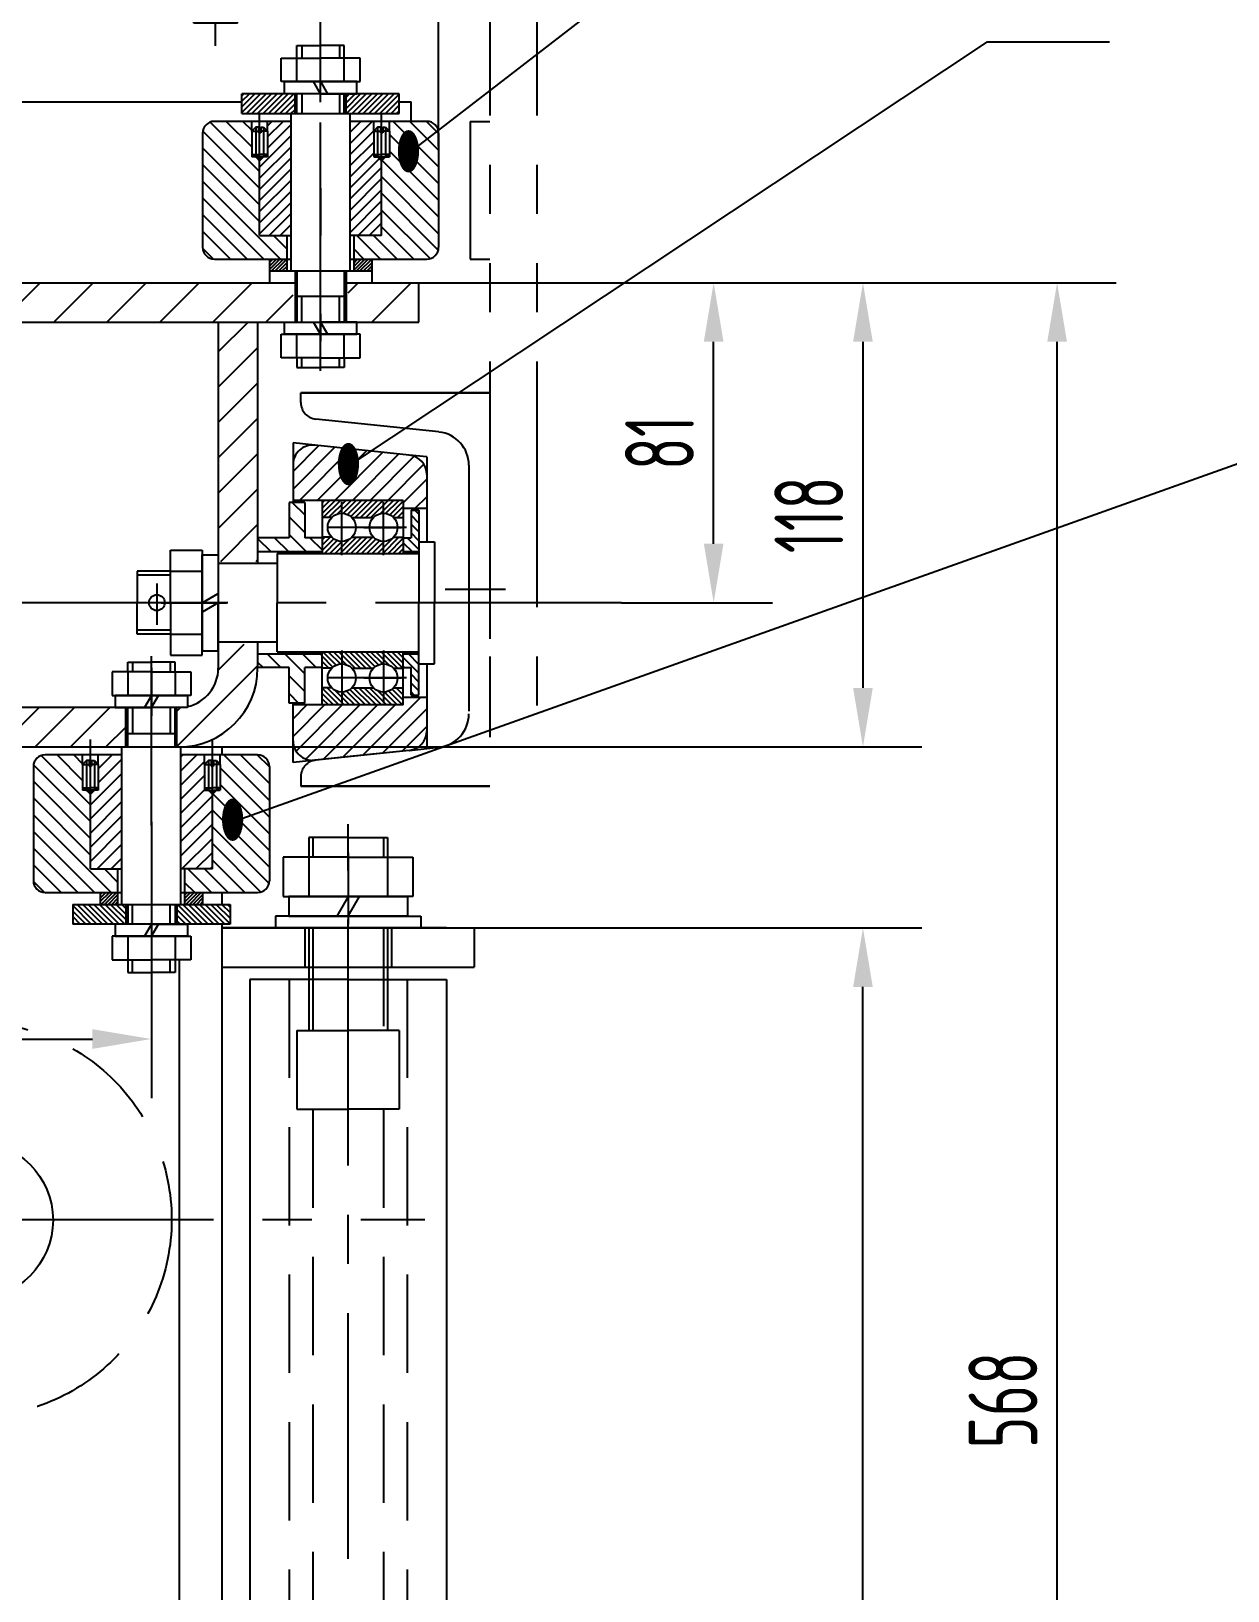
# Model space of a CAD drawing. Header units: millimetres. Extents: x 0 to 2970, y 0 to 2100.
# Drawn here: x 872.1 to 1176.2, y 1263.2 to 1659.6 of the extents above; entities that cross this region are included whole.
import ezdxf
from ezdxf.enums import TextEntityAlignment as Align

# ---------------------------------------------------------------- set-up
doc = ezdxf.new("R2010")
doc.units = ezdxf.units.MM
doc.header["$LTSCALE"] = 50
for name, pattern in [('F', [0.75, 0.5, -0.25]), ('G', [2, 1.25, -0.25, 0.25, -0.25]), ('K', [2.5, 1.25, -0.25, 0.25, -0.25, 0.25, -0.25])]:
    doc.linetypes.add(name, pattern=pattern)
for name, color, linetype in [('01', 7, 'Continuous'), ('02', 1, 'Continuous'), ('04', 2, 'F'), ('05', 4, 'G'), ('07', 6, 'K'), ('08', 1, 'Continuous')]:
    doc.layers.add(name, color=color, linetype=linetype)
doc.styles.get("Standard").update_dxf_attribs({"font": 'isocp', "width": 0.707, "bigfont": 'intecad.shx'})
doc.dimstyles.new('INTE', dxfattribs={"dimscale": 5, "dimtxt": 3.5, "dimasz": 3, "dimexe": 3, "dimexo": 0, "dimgap": 1, "dimtad": 1, "dimdec": 1, "dimdsep": 46, "dimtxsty": 'Standard', "dimcen": 0, "dimclrd": 1, "dimclre": 1, "dimclrt": 3, "dimaunit": 1, "dimadec": 0, "dimazin": 0, "dimtfac": 1, "dimtdec": 1, "dimtmove": 0, "dimatfit": 0, "dimfxl": 3, "dimarcsym": 0})

# ---------------------------------------------------------------- blocks, each defined once
blk = doc.blocks.new('*U11')
at = {"layer": '01'}
for p, q in [((-8, 0), (-8, 13.38)), ((-8, 13.38), (0, 13.38)), ((0, 13.38), (0, 0)), ((-8, 8), (0, 8)), ((0, -13.38), (0, 0)), ((-8, 0), (-8, -13.38)), ((-8, -8), (0, -8)), ((-8, -13.38), (0, -13.38))]:
    blk.add_line(p, q, dxfattribs=at)
at = {"layer": '05'}
blk.add_line((-9.05, 0), (1.05, 0), dxfattribs=at)
blk = doc.blocks.new('*U12')
at = {"layer": '01'}
for p, q in [((-12.2, 4.1), (-12.2, 0)), ((0, 4.1), (-12.2, 4.1)), ((0, 0), (-2.37, 4.1)), ((0, 4.1), (2.37, 0)), ((0, 4.1), (12.2, 4.1)), ((12.2, 4.1), (12.2, 0)), ((-12.2, 0), (0, 0)), ((12.2, 0), (0, 0))]:
    blk.add_line(p, q, dxfattribs=at)
at = {"layer": '05'}
blk.add_line((0, 6.2), (0, -2.1), dxfattribs=at)
blk = doc.blocks.new('ewrwe')
at = {"layer": '02', "ltscale": 5}
h = blk.add_hatch(dxfattribs=at)
h.set_pattern_fill('LINE', color=256, scale=0.3, angle=45, style=0)
h.set_pattern_definition([(45, (-42113.04215, -13759.5971), (-0.67351921, 0.67351921), [])])
h.paths.add_polyline_path([(551.93, 2713.75), (557.42, 2713.75, -0.420945), (562.53, 2713.75), (564.97, 2713.75), (564.97, 2718.11), (544.37, 2718.11), (544.37, 2713.75), (546.82, 2713.75, -0.420945)])
h.paths.add_polyline_path([(546.82, 2708.75), (544.37, 2708.75), (544.37, 2704.61), (549.37, 2704.61), (549.37, 2707.68, -0.201894)])
h.paths.add_polyline_path([(554.37, 2704.61), (559.97, 2704.61), (559.97, 2707.68, -0.201894), (557.42, 2708.75), (551.93, 2708.75, -0.201894), (549.37, 2707.68), (549.37, 2704.61)])
h.paths.add_polyline_path([(564.97, 2704.61), (564.97, 2708.75), (562.53, 2708.75, -0.201894), (559.97, 2707.68), (559.97, 2704.61)])
h = blk.add_hatch(dxfattribs=at)
h.set_pattern_fill('LINE', color=256, scale=0.3, angle=45, style=0)
h.set_pattern_definition([(315, (-42113.04215, 19143.8117), (-0.67351921, -0.67351921), [])])
h.paths.add_polyline_path([(551.93, 2670.46), (557.42, 2670.46, 0.420945), (562.53, 2670.46), (564.97, 2670.46), (564.97, 2666.11), (544.37, 2666.11), (544.37, 2670.46), (546.82, 2670.46, 0.420945)])
h.paths.add_polyline_path([(546.82, 2675.46), (544.37, 2675.46), (544.37, 2679.61), (549.37, 2679.61), (549.37, 2676.54, 0.201894)])
h.paths.add_polyline_path([(554.37, 2679.61), (559.97, 2679.61), (559.97, 2676.54, 0.201894), (557.42, 2675.46), (551.93, 2675.46, 0.201894), (549.37, 2676.54), (549.37, 2679.61)])
h.paths.add_polyline_path([(564.97, 2679.61), (564.97, 2675.46), (562.53, 2675.46, 0.201894), (559.97, 2676.54), (559.97, 2679.61)])
at = {"ltscale": 5}
for p, q in [((544.37, 2718.11), (544.37, 2704.61)), ((564.97, 2718.11), (564.97, 2704.61)), ((566.97, 2715.61), (566.97, 2708.61)), ((544.37, 2666.11), (544.37, 2679.61)), ((564.97, 2666.11), (564.97, 2679.61))]:
    blk.add_line(p, q, dxfattribs=at)
at = {"layer": '01', "color": 7, "linetype": 'Continuous', "ltscale": 5}
for p, q in [((546.82, 2713.75), (544.37, 2713.75)), ((551.93, 2713.75), (557.42, 2713.75)), ((562.53, 2713.75), (564.97, 2713.75)), ((546.82, 2708.75), (544.37, 2708.75)), ((551.93, 2708.75), (557.42, 2708.75)), ((554.97, 2711.25), (564.57, 2711.25)), ((562.53, 2708.75), (564.97, 2708.75)), ((546.82, 2675.46), (544.37, 2675.46)), ((551.93, 2675.46), (557.42, 2675.46)), ((554.97, 2672.96), (564.57, 2672.96)), ((562.53, 2675.46), (564.97, 2675.46)), ((546.82, 2670.46), (544.37, 2670.46)), ((551.93, 2670.46), (557.42, 2670.46)), ((562.53, 2670.46), (564.97, 2670.46))]:
    blk.add_line(p, q, dxfattribs=at)
at = {"layer": '01', "ltscale": 5}
for p, q in [((564.97, 2708.61), (564.97, 2708.61)), ((564.97, 2708.61), (566.97, 2708.61)), ((564.97, 2675.61), (564.97, 2675.61))]:
    blk.add_line(p, q, dxfattribs=at)
at = {"layer": '01', "color": 7, "linetype": 'Continuous', "ltscale": 5}
for centre in [(549.37, 2711.25), (559.97, 2711.25), (549.37, 2672.96), (559.97, 2672.96)]:
    blk.add_circle(centre, 3.58, dxfattribs=at)
at = {"layer": '05', "color": 4, "linetype": 'G', "ltscale": 5}
for p, q in [((549.37, 2704.22), (549.37, 2717.7)), ((559.97, 2704.22), (559.97, 2717.7)), ((565.79, 2711.25), (545.73, 2711.25)), ((549.37, 2679.99), (549.37, 2666.52)), ((559.97, 2679.99), (559.97, 2666.52)), ((565.79, 2672.96), (545.73, 2672.96))]:
    blk.add_line(p, q, dxfattribs=at)
blk = doc.blocks.new('*U5')
at = {"layer": '01'}
for p, q in [((-15.1, 5), (-15.1, 0)), ((0, 5), (-15.1, 5)), ((0, 0), (-2.89, 5)), ((0, 5), (2.89, 0)), ((0, 5), (15.1, 5)), ((15.1, 5), (15.1, 0)), ((-15.1, 0), (0, 0)), ((15.1, 0), (0, 0))]:
    blk.add_line(p, q, dxfattribs=at)
at = {"layer": '05'}
blk.add_line((0, 7.1), (0, -2.1), dxfattribs=at)
blk = doc.blocks.new('*U10')
at = {"layer": '01'}
for p, q in [((-10, 0), (-10, 16.48)), ((-10, 16.48), (0, 16.48)), ((0, 16.48), (0, 0)), ((-10, 10), (0, 10)), ((0, -16.48), (0, 0)), ((-10, 0), (-10, -16.48)), ((-10, -10), (0, -10)), ((-10, -16.48), (0, -16.48))]:
    blk.add_line(p, q, dxfattribs=at)
at = {"layer": '05'}
blk.add_line((-11.05, 0), (1.05, 0), dxfattribs=at)
blk = doc.blocks.new('rewrw')
at = {"layer": '05', "ltscale": 5}
blk.add_line((918.96, 1818.83), (918.96, 1872.22), dxfattribs=at)
at = {"layer": '07', "color": 6, "linetype": 'K', "ltscale": 5}
for p, q in [((924.51, 1865.65), (913.41, 1865.65)), ((913.41, 1865.65), (913.41, 1862.65)), ((924.51, 1865.65), (924.51, 1862.65)), ((905.84, 1862.65), (904.84, 1861.65)), ((904.84, 1861.65), (933.09, 1861.65)), ((904.84, 1861.65), (904.84, 1858.88)), ((905.84, 1862.65), (932.09, 1862.65)), ((932.09, 1862.65), (933.09, 1861.65)), ((933.09, 1861.65), (933.09, 1858.88)), ((903.92, 1858.88), (934.01, 1858.88)), ((903.92, 1858.88), (903.92, 1854.6)), ((934.01, 1858.88), (934.01, 1854.6)), ((903.92, 1854.6), (934.01, 1854.6)), ((909.44, 1837.7), (909.44, 1852.6)), ((928.49, 1852.6), (909.44, 1852.6)), ((910.94, 1852.6), (910.94, 1854.6)), ((926.99, 1852.6), (926.99, 1854.6)), ((928.49, 1837.7), (928.49, 1852.6)), ((903.92, 1835.7), (934.01, 1835.7)), ((903.92, 1835.7), (903.92, 1831.42)), ((928.49, 1837.7), (909.44, 1837.7)), ((910.94, 1835.7), (910.94, 1837.7)), ((926.99, 1835.7), (926.99, 1837.7)), ((934.01, 1835.7), (934.01, 1831.42)), ((903.92, 1831.42), (934.01, 1831.42)), ((904.84, 1828.65), (904.84, 1831.42)), ((933.09, 1828.65), (933.09, 1831.42)), ((904.84, 1828.65), (933.09, 1828.65)), ((904.84, 1828.65), (905.84, 1827.65)), ((905.84, 1827.65), (932.09, 1827.65)), ((913.41, 1824.65), (913.41, 1827.65)), ((924.51, 1824.65), (924.51, 1827.65)), ((933.09, 1828.65), (932.09, 1827.65)), ((924.51, 1824.65), (913.41, 1824.65))]:
    blk.add_line(p, q, dxfattribs=at)
for centre, start, end in [((918.93, 1882.64), 252.0004, 288.1862), ((918.93, 1807.65), 71.8138, 107.9996)]:
    blk.add_arc(centre, 17.87, start, end, dxfattribs=at)
blk = doc.blocks.new('*D36')
at = {"layer": '08', "color": 1, "lineweight": -2}
for p, q in [((769.63, 1657.29), (769.63, 1802.76)), ((945.63, 1657.29), (945.63, 1802.76)), ((784.63, 1787.76), (930.63, 1787.76))]:
    blk.add_line(p, q, dxfattribs=at)
at = {"layer": '08', "color": 1}
for points in [[(784.63, 1790.26), (784.63, 1785.26), (769.63, 1787.76)], [(930.63, 1790.26), (930.63, 1785.26), (945.63, 1787.76)]]:
    blk.add_solid(points, dxfattribs=at)
at = {"layer": 'Defpoints', "color": 0}
for p in [(945.63, 1787.76), (769.63, 1657.29), (945.63, 1657.29)]:
    blk.add_point(p, dxfattribs=at)
at = {"layer": '08', "color": 3, "insert": (857.63, 1801.51), "char_height": 17.5, "attachment_point": 5}
blk.add_mtext('176', dxfattribs=at)
blk = doc.blocks.new('*D37')
at = {"layer": '08', "color": 1, "lineweight": -2}
for p, q in [((970.63, 1595.63), (1147.84, 1595.63)), ((1132.84, 1042.63), (1132.84, 1580.63)), ((984.63, 1027.63), (1147.84, 1027.63))]:
    blk.add_line(p, q, dxfattribs=at)
at = {"layer": '08', "color": 1}
for points in [[(1130.34, 1580.63), (1135.34, 1580.63), (1132.84, 1595.63)], [(1130.34, 1042.63), (1135.34, 1042.63), (1132.84, 1027.63)]]:
    blk.add_solid(points, dxfattribs=at)
at = {"layer": 'Defpoints', "color": 0}
for p in [(970.63, 1595.63), (1132.84, 1595.63), (984.63, 1027.63)]:
    blk.add_point(p, dxfattribs=at)
at = {"layer": '08', "color": 3, "insert": (1119.09, 1311.63), "char_height": 17.5, "attachment_point": 5, "rotation": 90}
blk.add_mtext('568', dxfattribs=at)
blk = doc.blocks.new('*D38')
at = {"layer": '08', "color": 1, "lineweight": -2}
for p, q in [((1024.41, 1595.63), (1098.49, 1595.63)), ((1083.49, 1580.63), (1083.49, 1492.63)), ((920.63, 1477.63), (1098.49, 1477.63))]:
    blk.add_line(p, q, dxfattribs=at)
at = {"layer": '08', "color": 1}
for points in [[(1080.99, 1580.63), (1085.99, 1580.63), (1083.49, 1595.63)], [(1080.99, 1492.63), (1085.99, 1492.63), (1083.49, 1477.63)]]:
    blk.add_solid(points, dxfattribs=at)
at = {"layer": 'Defpoints', "color": 0}
for p in [(1024.41, 1595.63), (920.63, 1477.63), (1083.49, 1477.63)]:
    blk.add_point(p, dxfattribs=at)
at = {"layer": '08', "color": 3, "insert": (1069.74, 1536.63), "char_height": 17.5, "attachment_point": 5, "rotation": 90}
blk.add_mtext('118', dxfattribs=at)
blk = doc.blocks.new('*D39')
at = {"layer": '08', "color": 1, "lineweight": -2}
for p, q in [((984.63, 1431.63), (1098.49, 1431.63)), ((1083.49, 1042.63), (1083.49, 1416.63)), ((1018.32, 1027.63), (1098.49, 1027.63))]:
    blk.add_line(p, q, dxfattribs=at)
at = {"layer": '08', "color": 1}
for points in [[(1080.99, 1416.63), (1085.99, 1416.63), (1083.49, 1431.63)], [(1080.99, 1042.63), (1085.99, 1042.63), (1083.49, 1027.63)]]:
    blk.add_solid(points, dxfattribs=at)
at = {"layer": 'Defpoints', "color": 0}
for p in [(984.63, 1431.63), (1083.49, 1431.63), (1018.32, 1027.63)]:
    blk.add_point(p, dxfattribs=at)
at = {"layer": '08', "color": 3, "insert": (1069.74, 1229.63), "char_height": 17.5, "attachment_point": 5, "rotation": 90}
blk.add_mtext('404', dxfattribs=at)
blk = doc.blocks.new('*D47')
at = {"layer": '08', "color": 1, "lineweight": -2}
for p, q in [((739.63, 1630.23), (739.63, 1852.47)), ((975.63, 1630.23), (975.63, 1852.47)), ((754.63, 1837.47), (960.63, 1837.47))]:
    blk.add_line(p, q, dxfattribs=at)
at = {"layer": '08', "color": 1}
for points in [[(754.63, 1839.97), (754.63, 1834.97), (739.63, 1837.47)], [(960.63, 1839.97), (960.63, 1834.97), (975.63, 1837.47)]]:
    blk.add_solid(points, dxfattribs=at)
at = {"layer": 'Defpoints', "color": 0}
for p in [(975.63, 1837.47), (739.63, 1630.23), (975.63, 1630.23)]:
    blk.add_point(p, dxfattribs=at)
at = {"layer": '08', "color": 3, "insert": (857.63, 1851.22), "char_height": 17.5, "attachment_point": 5}
blk.add_mtext('236', dxfattribs=at)
blk = doc.blocks.new('*D58')
at = {"layer": '08', "color": 1, "lineweight": -2}
for p, q in [((1014.15, 1595.63), (1060.54, 1595.63)), ((1045.54, 1529.3), (1045.54, 1580.63)), ((1022.08, 1514.3), (1060.54, 1514.3))]:
    blk.add_line(p, q, dxfattribs=at)
at = {"layer": '08', "color": 1}
for points in [[(1043.04, 1580.63), (1048.04, 1580.63), (1045.54, 1595.63)], [(1043.04, 1529.3), (1048.04, 1529.3), (1045.54, 1514.3)]]:
    blk.add_solid(points, dxfattribs=at)
at = {"layer": 'Defpoints', "color": 0}
for p in [(1014.15, 1595.63), (1045.54, 1595.63), (1022.08, 1514.3)]:
    blk.add_point(p, dxfattribs=at)
at = {"layer": '08', "color": 3, "insert": (1031.79, 1554.96), "char_height": 17.5, "attachment_point": 5, "rotation": 90}
blk.add_mtext('81', dxfattribs=at)
blk = doc.blocks.new('*D59')
at = {"layer": '08', "color": 1, "lineweight": -2}
for p, q in [((812.63, 1412.66), (812.63, 1388.4)), ((902.63, 1412.66), (902.63, 1388.4)), ((827.63, 1403.4), (887.63, 1403.4))]:
    blk.add_line(p, q, dxfattribs=at)
at = {"layer": '08', "color": 1}
for points in [[(827.63, 1405.9), (827.63, 1400.9), (812.63, 1403.4)], [(887.63, 1405.9), (887.63, 1400.9), (902.63, 1403.4)]]:
    blk.add_solid(points, dxfattribs=at)
at = {"layer": 'Defpoints', "color": 0}
for p in [(812.63, 1412.66), (902.63, 1412.66), (902.63, 1403.4)]:
    blk.add_point(p, dxfattribs=at)
at = {"layer": '08', "color": 3, "insert": (857.63, 1417.15), "char_height": 17.5, "attachment_point": 5}
blk.add_mtext('90', dxfattribs=at)
blk = doc.blocks.new('*U4')
at = {"layer": '01'}
for p, q in [((-9.2, 3.1), (-9.2, 0)), ((0, 3.1), (-9.2, 3.1)), ((-9.2, 0), (0, 0)), ((0, 0), (-1.79, 3.1)), ((0, 3.1), (1.79, 0)), ((0, 3.1), (9.2, 3.1)), ((9.2, 0), (0, 0)), ((9.2, 3.1), (9.2, 0))]:
    blk.add_line(p, q, dxfattribs=at)
at = {"layer": '05'}
blk.add_line((0, 5.2), (0, -2.1), dxfattribs=at)
blk = doc.blocks.new('*U7')
at = {"layer": '01'}
for p, q in [((-6, 0), (-6, 10.02)), ((-6, 10.02), (0, 10.02)), ((0, 10.02), (0, 0)), ((-6, 6), (0, 6)), ((0, -10.02), (0, 0)), ((-6, 0), (-6, -10.02)), ((-6, -6), (0, -6)), ((-6, -10.02), (0, -10.02))]:
    blk.add_line(p, q, dxfattribs=at)
at = {"layer": '05'}
blk.add_line((-7.05, 0), (1.05, 0), dxfattribs=at)
blk = doc.blocks.new('RRWER')
at = {"layer": '05', "color": 4, "linetype": 'G'}
blk.add_line((722.66, 1517.63), (737.98, 1517.63), dxfattribs=at)
at = {"layer": '07', "color": 6, "linetype": 'K'}
for p, q in [((726.63, 1727.63), (646.63, 1727.63)), ((973.63, 1727.63), (726.63, 1727.63)), ((726.63, 1727.63), (726.63, 1715.63)), ((726.63, 1727.63), (726.63, 1477.63)), ((726.63, 1602.63), (726.63, 1727.63)), ((707.86, 1711.08), (651.51, 1721.73)), ((973.63, 1715.63), (726.63, 1715.63)), ((988.63, 1700.63), (988.63, 1477.63)), ((1000.63, 1700.63), (1000.63, 1477.63)), ((717.63, 1602.63), (717.63, 1699.29)), ((731.63, 1636.63), (726.63, 1636.63)), ((731.63, 1636.63), (731.63, 1601.63)), ((983.63, 1636.63), (983.63, 1601.63)), ((983.63, 1636.63), (988.63, 1636.63)), ((728.7, 1602.63), (716.01, 1602.63)), ((717.63, 1602.63), (717.63, 1505.96)), ((726.63, 1602.63), (726.63, 1477.63)), ((731.63, 1601.63), (726.63, 1601.63)), ((983.63, 1601.63), (988.63, 1601.63)), ((726.63, 1567.63), (726.63, 1467.63)), ((726.63, 1567.63), (774.63, 1567.63)), ((726.63, 1567.63), (774.63, 1567.63)), ((726.63, 1567.63), (774.63, 1567.63)), ((774.63, 1565.14), (774.63, 1567.63)), ((988.63, 1567.63), (940.63, 1567.63)), ((988.63, 1567.63), (940.63, 1567.63)), ((940.63, 1565.14), (940.63, 1567.63)), ((940.63, 1567.63), (988.63, 1567.63)), ((988.63, 1567.63), (988.63, 1467.63)), ((739.54, 1557.69), (770.86, 1560.97)), ((975.71, 1557.69), (944.39, 1560.97)), ((731.93, 1549.23), (731.93, 1486.02)), ((983.33, 1549.23), (983.33, 1486.02)), ((707.86, 1494.17), (651.51, 1483.52)), ((726.63, 1477.63), (646.63, 1477.63)), ((726.63, 1467.63), (774.63, 1467.63)), ((726.63, 1467.63), (774.63, 1467.63)), ((774.63, 1470.11), (774.63, 1467.63)), ((940.63, 1470.11), (940.63, 1467.63)), ((988.63, 1467.63), (940.63, 1467.63)), ((940.63, 1467.63), (988.63, 1467.63))]:
    blk.add_line(p, q, dxfattribs=at)
at = {"layer": '07'}
for p, q in [((739.54, 1477.56), (747.11, 1476.77)), ((968.14, 1476.77), (975.71, 1477.56))]:
    blk.add_line(p, q, dxfattribs=at)
at = {"layer": '07', "color": 6, "linetype": 'K'}
for centre, radius, start, end in [((652.63, 1727.63), 6, 180, 259.2944), ((973.63, 1700.63), 27, 0, 90), ((973.63, 1700.63), 15, 0, 90), ((705.63, 1699.29), 12, 0, 79.2944), ((770.43, 1565.14), 4.2, 275.9762, 0), ((944.83, 1565.14), 4.2, 180, 264.0238), ((740.43, 1549.23), 8.5, 95.9762, 180), ((974.83, 1549.23), 8.5, 0, 84.0238), ((705.63, 1505.96), 12, 280.7056, 0), ((652.63, 1477.63), 6, 100.7056, 180), ((740.43, 1486.02), 8.5, 180, 264.0238), ((974.83, 1486.02), 8.5, 275.9762, 0), ((770.43, 1470.11), 4.2, 0, 84.0238), ((944.83, 1470.11), 4.2, 95.9762, 180)]:
    blk.add_arc(centre, radius, start, end, dxfattribs=at)

msp = doc.modelspace()

# ---------------------------------------------------------------- hatches: boundary and pattern name
at = {"layer": '02', "linetype": 'Continuous'}
h = msp.add_hatch(dxfattribs=at)
h.set_pattern_fill('_USER', color=1, angle=45, style=0, pattern_type=0)
h.set_pattern_definition([(44.9999992, (-41710.3891, -14937.4021), (-0.707106772, 0.70710679), [])])
h.paths.add_polyline_path([(925.63, 1643.63), (925.63, 1638.63), (939.13, 1638.63), (939.13, 1643.63), (936.43, 1643.63)])
h.paths.add_polyline_path([(965.63, 1638.63), (965.63, 1643.63), (952.13, 1643.63), (952.13, 1638.63)])
h = msp.add_hatch(dxfattribs=at)
h.set_pattern_fill('_USER', color=1, scale=3, angle=135, style=0, pattern_type=0)
h.set_pattern_definition([(135, (-41710.389, -14937.402), (-2.12132034, -2.12132034), [])])
h.paths.add_polyline_path([(930.13, 1626.6), (929.13, 1627.63), (928.13, 1627.63), (928.13, 1630.66), (928.13, 1634.16), (928.13, 1636.63), (918.63, 1636.63, 0.414214), (915.63, 1633.63), (915.63, 1604.63, 0.414214), (918.63, 1601.63), (937.13, 1601.63), (937.13, 1607.63), (930.13, 1607.63)])
h.paths.add_polyline_path([(961.13, 1607.63), (954.13, 1607.63), (954.13, 1601.63), (972.63, 1601.63, 0.414214), (975.63, 1604.63), (975.63, 1633.63, 0.414214), (972.63, 1636.63), (963.13, 1636.63), (963.13, 1634.16), (963.13, 1630.66), (963.13, 1627.63), (962.13, 1627.63), (961.13, 1626.6)])
h = msp.add_hatch(dxfattribs=at)
h.set_pattern_fill('_USER', color=1, scale=2, angle=45, style=0, pattern_type=0)
h.set_pattern_definition([(45, (-41710.389, -14937.402), (-1.41421356, 1.41421356), [])])
h.paths.add_polyline_path([(938.13, 1636.63), (932.13, 1636.63), (932.13, 1634.16), (932.13, 1630.66), (932.13, 1627.63), (931.13, 1627.63), (930.13, 1626.6), (930.13, 1607.63), (938.13, 1607.63)])
h.paths.add_polyline_path([(953.13, 1607.63), (961.13, 1607.63), (961.13, 1626.6), (960.13, 1627.63), (959.13, 1627.63), (959.13, 1630.66), (959.13, 1634.16), (959.13, 1636.63), (953.13, 1636.63)])
h = msp.add_hatch(dxfattribs=at)
h.set_pattern_fill('LINE', color=1, scale=0.2, angle=45, style=0)
h.paths.add_polyline_path([(932.63, 1601.63), (932.63, 1598.63), (937.13, 1598.63), (937.13, 1601.63)])
h.paths.add_polyline_path([(958.63, 1598.63), (958.63, 1601.63), (954.13, 1601.63), (954.13, 1598.63)])
h = msp.add_hatch(dxfattribs=at)
h.set_pattern_fill('LINE', color=1, scale=3, angle=45, style=0)
h.set_pattern_definition([(45, (-41710.389, -14937.402), (-6.735192, 6.735192), [])])
h.paths.add_polyline_path([(762.63, 1585.63), (762.63, 1595.63), (756.63, 1595.63), (744.8, 1595.63), (744.8, 1585.63)])
h.paths.add_polyline_path([(776.63, 1595.63), (776.63, 1585.63), (857.63, 1585.63), (857.63, 1595.63)])
h.paths.add_polyline_path([(938.63, 1585.63), (938.63, 1595.63), (857.63, 1595.63), (857.63, 1585.63)])
h.paths.add_polyline_path([(970.63, 1585.63), (970.63, 1595.63), (952.63, 1595.63), (952.63, 1585.63), (954.83, 1585.63)])
h = msp.add_hatch(dxfattribs=at)
h.set_pattern_fill('LINE', color=1, scale=2, angle=45, style=0)
h.set_pattern_definition([(45, (-41710.389, -14937.402), (-4.4901281, 4.4901281), [])])
h.paths.add_polyline_path([(795.63, 1585.63), (785.63, 1585.63), (785.63, 1524.8), (795.63, 1524.8), (795.63, 1529.4)])
h.paths.add_polyline_path([(795.63, 1497.63), (795.63, 1499.2), (795.63, 1503.8), (785.63, 1503.8), (785.63, 1497.63, 0.414214), (805.63, 1477.63), (806.13, 1477.63), (806.13, 1487.63), (803.43, 1487.63), (803.43, 1487.87, -0.350548)])
h.paths.add_polyline_path([(857.63, 1477.63), (857.63, 1487.63), (819.13, 1487.63), (819.13, 1477.63)])
h.paths.add_polyline_path([(896.13, 1477.63), (896.13, 1487.63), (893.43, 1487.63), (857.63, 1487.63), (857.63, 1477.63)])
h.paths.add_polyline_path([(911.83, 1487.87), (911.83, 1487.63), (909.13, 1487.63), (909.13, 1477.63), (909.62, 1477.63, 0.416804), (929.62, 1497.8), (929.62, 1497.8), (929.62, 1503.8), (919.62, 1503.8), (919.62, 1499.2), (919.62, 1497.63, -0.350548)])
h.paths.add_polyline_path([(929.62, 1585.63), (919.62, 1585.63), (919.62, 1524.8), (929.62, 1524.8)])
h = msp.add_hatch(dxfattribs=at)
h.set_pattern_fill('LINE', color=1, angle=45, style=0)
h.set_pattern_definition([(45, (-41710.389, -14937.402), (-2.24506403, 2.24506403), [])])
h.paths.add_polyline_path([(938.62, 1488.3), (938.62, 1479.23, 0.445104), (944.14, 1474.26), (968.14, 1476.77, 0.383983), (972.62, 1481.74), (972.62, 1490.3), (966.63, 1490.3), (966.63, 1488.3)])
h.paths.add_polyline_path([(944.14, 1554.35, 0.445104), (938.62, 1549.37), (938.62, 1540.3), (966.63, 1540.3), (966.63, 1538.3), (972.62, 1538.3), (972.62, 1546.86, 0.383983), (968.14, 1551.83)])
h = msp.add_hatch(dxfattribs=at)
h.set_pattern_fill('LINE', color=1, angle=135, style=0)
h.set_pattern_definition([(135, (-41710.389, -14937.402), (-2.24506403, -2.24506403), [])])
h.paths.add_polyline_path([(946.03, 1527.3), (946.03, 1530.8), (941.62, 1530.8), (941.62, 1539.8), (937.62, 1539.8), (937.62, 1530.8), (929.62, 1530.8), (929.62, 1527.3)])
h.paths.add_polyline_path([(929.62, 1501.3), (929.62, 1497.8), (937.62, 1497.8), (937.62, 1488.8), (941.62, 1488.8), (941.62, 1497.8), (946.03, 1497.8), (946.03, 1501.3)])
h = msp.add_hatch(dxfattribs=at)
h.set_pattern_fill('LINE', color=1, scale=0.5, angle=135, style=0)
h.set_pattern_definition([(135, (-41710.3891, -14937.4021), (-1.122532015, -1.122532015), [])])
h.paths.add_polyline_path([(968.63, 1530.8), (966.63, 1530.8), (966.63, 1527.3), (970.62, 1527.3), (970.62, 1537.8), (968.63, 1537.8)])
h.paths.add_polyline_path([(968.63, 1497.8), (968.63, 1490.8), (970.62, 1490.8), (970.62, 1501.3), (966.63, 1501.3), (966.63, 1497.8)])
h = msp.add_hatch(dxfattribs=at)
h.set_pattern_fill('_USER', color=1, scale=3, angle=135, style=0, pattern_type=0)
h.set_pattern_definition([(135, (-41753.389, -15098.402), (-2.12132034, -2.12132034), [])])
h.paths.add_polyline_path([(887.13, 1465.6), (886.13, 1466.63), (885.13, 1466.63), (885.13, 1469.66), (885.13, 1473.16), (885.13, 1475.63), (875.63, 1475.63, 0.414214), (872.63, 1472.63), (872.63, 1443.63, 0.414214), (875.63, 1440.63), (894.13, 1440.63), (894.13, 1446.63), (887.13, 1446.63)])
h.paths.add_polyline_path([(918.13, 1446.63), (911.13, 1446.63), (911.13, 1440.63), (929.63, 1440.63, 0.414214), (932.63, 1443.63), (932.63, 1472.63, 0.414214), (929.63, 1475.63), (920.13, 1475.63), (920.13, 1473.16), (920.13, 1469.66), (920.13, 1466.63), (919.13, 1466.63), (918.13, 1465.6)])
h = msp.add_hatch(dxfattribs=at)
h.set_pattern_fill('LINE', color=1, scale=0.8, angle=45, style=0)
h.set_pattern_definition([(45, (-41710.389, -14937.402), (-1.79605122, 1.79605122), [])])
h.paths.add_polyline_path([(887.13, 1446.63), (895.13, 1446.63), (895.13, 1475.63), (889.13, 1475.63), (889.13, 1473.16), (889.13, 1469.66), (889.13, 1466.63), (888.13, 1466.63), (887.13, 1465.6)])
h.paths.add_polyline_path([(910.13, 1446.63), (918.13, 1446.63), (918.13, 1465.6), (917.13, 1466.63), (916.13, 1466.63), (916.13, 1469.66), (916.13, 1473.16), (916.13, 1475.63), (910.13, 1475.63)])
h = msp.add_hatch(dxfattribs=at)
h.set_pattern_fill('LINE', color=1, scale=0.2, angle=45, style=0)
h.paths.add_polyline_path([(889.63, 1440.63), (889.63, 1437.63), (894.13, 1437.63), (894.13, 1440.63)])
h.paths.add_polyline_path([(915.63, 1437.63), (915.63, 1440.63), (911.13, 1440.63), (911.13, 1437.63)])
h = msp.add_hatch(dxfattribs=at)
h.set_pattern_fill('_USER', color=1, angle=45, style=0, pattern_type=0)
h.set_pattern_definition([(315.0000008, (-41753.3891, 18013.6533), (-0.707106772, -0.70710679), [])])
h.paths.add_polyline_path([(882.63, 1432.63), (882.63, 1437.63), (896.13, 1437.63), (896.13, 1432.63), (893.43, 1432.63)])
h.paths.add_polyline_path([(922.63, 1437.63), (922.63, 1432.63), (909.13, 1432.63), (909.13, 1437.63)])

# ---------------------------------------------------------------- linework, layer by layer
for p, q in [((968.63, 1490.8), (968.63, 1497.8)), ((952.63, 1418.53), (927.63, 1418.53)), ((952.63, 1418.53), (977.63, 1418.53))]:
    msp.add_line(p, q)
at = {"layer": '01'}
for p, q in [((939.63, 1652.73), (939.63, 1655.96)), ((939.63, 1655.96), (945.63, 1655.96)), ((951.63, 1655.96), (945.63, 1655.96)), ((951.63, 1652.73), (951.63, 1655.96)), ((789.63, 1641.63), (925.63, 1641.63)), ((939.13, 1638.63), (939.13, 1643.63)), ((939.63, 1638.63), (939.63, 1643.63)), ((951.63, 1638.63), (951.63, 1643.63)), ((952.13, 1638.63), (952.13, 1643.63)), ((965.63, 1641.63), (968.63, 1641.63)), ((968.63, 1636.63), (968.63, 1641.63)), ((925.63, 1638.63), (965.63, 1638.63)), ((938.13, 1598.63), (938.13, 1638.63)), ((953.13, 1598.63), (953.13, 1638.63)), ((929.13, 1635.16), (928.13, 1634.16)), ((928.13, 1634.16), (928.13, 1630.66)), ((928.13, 1634.16), (929.83, 1634.16)), ((929.83, 1635.16), (929.13, 1635.16)), ((929.83, 1635.16), (929.83, 1633.74)), ((929.83, 1633.74), (930.13, 1633.74)), ((930.13, 1607.63), (930.13, 1636.63)), ((930.43, 1633.74), (930.13, 1633.74)), ((930.43, 1635.16), (931.13, 1635.16)), ((930.43, 1635.16), (930.43, 1633.74)), ((932.13, 1634.16), (930.43, 1634.16)), ((931.13, 1635.16), (932.13, 1634.16)), ((932.13, 1634.16), (932.13, 1630.66)), ((960.13, 1635.16), (959.13, 1634.16)), ((959.13, 1634.16), (959.13, 1630.66)), ((959.13, 1634.16), (960.83, 1634.16)), ((960.83, 1635.16), (960.13, 1635.16)), ((960.83, 1635.16), (960.83, 1633.74)), ((960.83, 1633.74), (961.13, 1633.74)), ((961.13, 1607.63), (961.13, 1636.63)), ((961.43, 1633.74), (961.13, 1633.74)), ((961.43, 1635.16), (962.13, 1635.16)), ((961.43, 1635.16), (961.43, 1633.74)), ((963.13, 1634.16), (961.43, 1634.16)), ((962.13, 1635.16), (963.13, 1634.16)), ((963.13, 1634.16), (963.13, 1630.66)), ((928.13, 1628.2), (930.13, 1628.2)), ((928.13, 1628.2), (929.93, 1627.16)), ((929.93, 1627.16), (930.13, 1627.16)), ((932.13, 1628.2), (930.13, 1628.2)), ((930.33, 1627.16), (930.13, 1627.16)), ((932.13, 1628.2), (930.33, 1627.16)), ((959.13, 1628.2), (961.13, 1628.2)), ((959.13, 1628.2), (960.93, 1627.16)), ((960.93, 1627.16), (961.13, 1627.16)), ((963.13, 1628.2), (961.13, 1628.2)), ((961.33, 1627.16), (961.13, 1627.16)), ((963.13, 1628.2), (961.33, 1627.16)), ((930.13, 1607.63), (938.13, 1607.63)), ((937.13, 1598.63), (937.13, 1607.63)), ((961.13, 1607.63), (953.13, 1607.63)), ((954.13, 1598.63), (954.13, 1607.63)), ((918.63, 1601.63), (938.13, 1601.63)), ((932.63, 1601.63), (932.63, 1598.63)), ((953.13, 1601.63), (972.63, 1601.63)), ((958.63, 1601.63), (958.63, 1598.63)), ((932.63, 1598.63), (932.63, 1595.63)), ((932.63, 1598.63), (945.63, 1598.63)), ((939.13, 1598.63), (939.13, 1585.63)), ((939.63, 1598.63), (939.63, 1585.63)), ((945.63, 1598.63), (958.63, 1598.63)), ((951.63, 1598.63), (951.63, 1585.63)), ((952.13, 1598.63), (952.13, 1585.63)), ((939.63, 1576.53), (939.63, 1574.09)), ((939.63, 1574.09), (945.63, 1574.09)), ((951.63, 1574.09), (945.63, 1574.09)), ((951.63, 1576.53), (951.63, 1574.09)), ((968.14, 1551.83), (944.14, 1554.35)), ((972.62, 1546.86), (972.62, 1529.8)), ((966.63, 1538.3), (972.62, 1538.3)), ((968.63, 1537.8), (970.62, 1537.8)), ((970.62, 1537.8), (970.62, 1514.3)), ((934.62, 1526.8), (966.63, 1526.8)), ((970.62, 1529.8), (974.62, 1529.8)), ((974.62, 1529.8), (974.62, 1514.3)), ((970.62, 1490.8), (970.62, 1514.3)), ((974.62, 1498.8), (974.62, 1514.3)), ((896.63, 1496.73), (896.63, 1499.16)), ((896.63, 1499.16), (902.63, 1499.16)), ((908.63, 1499.16), (902.63, 1499.16)), ((908.63, 1496.73), (908.63, 1499.16)), ((934.62, 1501.8), (966.63, 1501.8)), ((970.62, 1498.8), (974.62, 1498.8)), ((972.62, 1498.8), (972.62, 1481.74)), ((966.63, 1497.8), (968.63, 1497.8)), ((968.63, 1490.8), (970.62, 1490.8)), ((908.63, 1477.63), (908.63, 1487.63)), ((966.63, 1490.3), (972.62, 1490.3)), ((887.13, 1446.63), (887.13, 1475.63)), ((895.13, 1437.63), (895.13, 1477.63)), ((910.13, 1437.63), (910.13, 1477.63)), ((918.13, 1446.63), (918.13, 1475.63)), ((968.14, 1476.77), (944.14, 1474.26)), ((968.14, 1476.77), (944.39, 1474.28)), ((960.57, 1475.98), (950.57, 1474.93)), ((886.13, 1474.16), (885.13, 1473.16)), ((885.13, 1473.16), (885.13, 1469.66)), ((885.13, 1473.16), (886.83, 1473.16)), ((886.83, 1474.16), (886.13, 1474.16)), ((886.83, 1474.16), (886.83, 1472.74)), ((886.83, 1472.74), (887.13, 1472.74)), ((887.43, 1472.74), (887.13, 1472.74)), ((887.43, 1474.16), (888.13, 1474.16)), ((887.43, 1474.16), (887.43, 1472.74)), ((889.13, 1473.16), (887.43, 1473.16)), ((888.13, 1474.16), (889.13, 1473.16)), ((889.13, 1473.16), (889.13, 1469.66)), ((917.13, 1474.16), (916.13, 1473.16)), ((916.13, 1473.16), (916.13, 1469.66)), ((916.13, 1473.16), (917.83, 1473.16)), ((917.83, 1474.16), (917.13, 1474.16)), ((917.83, 1474.16), (917.83, 1472.74)), ((917.83, 1472.74), (918.13, 1472.74)), ((918.43, 1472.74), (918.13, 1472.74)), ((918.43, 1474.16), (919.13, 1474.16)), ((918.43, 1474.16), (918.43, 1472.74)), ((920.13, 1473.16), (918.43, 1473.16)), ((919.13, 1474.16), (920.13, 1473.16)), ((920.13, 1473.16), (920.13, 1469.66)), ((885.13, 1467.2), (887.13, 1467.2)), ((885.13, 1467.2), (886.93, 1466.16)), ((889.13, 1467.2), (887.13, 1467.2)), ((889.13, 1467.2), (887.33, 1466.16)), ((916.13, 1467.2), (918.13, 1467.2)), ((916.13, 1467.2), (917.93, 1466.16)), ((920.13, 1467.2), (918.13, 1467.2)), ((920.13, 1467.2), (918.33, 1466.16)), ((886.93, 1466.16), (887.13, 1466.16)), ((887.33, 1466.16), (887.13, 1466.16)), ((917.93, 1466.16), (918.13, 1466.16)), ((918.33, 1466.16), (918.13, 1466.16)), ((952.63, 1454.63), (942.63, 1454.63)), ((942.63, 1454.63), (942.63, 1449.63)), ((952.63, 1454.63), (962.63, 1454.63)), ((962.63, 1454.63), (962.63, 1449.63)), ((887.13, 1446.63), (895.13, 1446.63)), ((894.13, 1437.63), (894.13, 1446.63)), ((918.13, 1446.63), (910.13, 1446.63)), ((911.13, 1437.63), (911.13, 1446.63)), ((875.63, 1440.63), (895.13, 1440.63)), ((889.63, 1440.63), (889.63, 1437.63)), ((910.13, 1440.63), (929.63, 1440.63)), ((915.63, 1440.63), (915.63, 1437.63)), ((882.63, 1437.63), (896.63, 1437.63)), ((889.63, 1437.63), (896.63, 1437.63)), ((895.13, 1437.63), (910.13, 1437.63)), ((896.13, 1437.63), (896.13, 1432.63)), ((896.63, 1437.63), (896.63, 1432.63)), ((908.63, 1437.63), (908.63, 1432.63)), ((908.63, 1437.63), (922.63, 1437.63)), ((908.63, 1437.63), (915.63, 1437.63)), ((909.13, 1437.63), (909.13, 1432.63)), ((977.63, 1431.63), (920.63, 1431.63)), ((920.63, 1431.63), (984.63, 1431.63)), ((934.13, 1434.63), (934.13, 1431.63)), ((952.63, 1434.63), (934.13, 1434.63)), ((934.13, 1431.63), (952.63, 1431.63)), ((952.63, 1434.63), (971.13, 1434.63)), ((971.13, 1431.63), (952.63, 1431.63)), ((971.13, 1434.63), (971.13, 1431.63)), ((896.63, 1423.53), (896.63, 1420.29)), ((908.63, 1423.53), (908.63, 1420.29)), ((896.63, 1420.29), (902.63, 1420.29)), ((908.63, 1420.29), (902.63, 1420.29)), ((920.63, 1421.63), (952.63, 1421.63)), ((952.63, 1421.63), (984.63, 1421.63))]:
    msp.add_line(p, q, dxfattribs=at)
at = {"layer": '01', "color": 7, "linetype": 'Continuous'}
for p, q in [((965.63, 1643.63), (925.63, 1643.63)), ((925.63, 1638.63), (925.63, 1643.63)), ((965.63, 1638.63), (965.63, 1643.63)), ((915.63, 1633.63), (915.63, 1604.63)), ((938.13, 1636.63), (918.63, 1636.63)), ((972.63, 1636.63), (953.13, 1636.63)), ((975.63, 1633.63), (975.63, 1604.63)), ((932.13, 1627.63), (928.13, 1627.63)), ((929.13, 1627.63), (930.13, 1626.6)), ((930.13, 1626.6), (931.13, 1627.63)), ((959.13, 1627.63), (963.13, 1627.63)), ((961.13, 1626.6), (960.13, 1627.63)), ((962.13, 1627.63), (961.13, 1626.6)), ((958.63, 1598.63), (958.63, 1595.63)), ((775.63, 1595.63), (939.63, 1595.63)), ((932.63, 1595.63), (939.63, 1595.63)), ((951.63, 1595.63), (970.63, 1595.63)), ((951.63, 1595.63), (958.63, 1595.63)), ((951.63, 1595.63), (953.13, 1595.63)), ((970.63, 1585.63), (970.63, 1595.63)), ((939.63, 1592.19), (951.63, 1592.19)), ((744.8, 1585.63), (970.63, 1585.63)), ((919.62, 1585.63), (919.62, 1497.63)), ((929.62, 1585.63), (929.62, 1524.3)), ((938.62, 1549.37), (938.62, 1539.8)), ((941.62, 1539.8), (937.62, 1539.8)), ((937.62, 1539.8), (937.62, 1530.8)), ((966.63, 1540.3), (938.62, 1540.3)), ((941.62, 1539.8), (941.62, 1530.8)), ((937.62, 1530.8), (929.62, 1530.8)), ((946.03, 1530.8), (941.62, 1530.8)), ((929.62, 1527.3), (946.03, 1527.3)), ((934.62, 1526.8), (934.62, 1514.3)), ((966.63, 1527.3), (970.62, 1527.3)), ((966.63, 1526.8), (970.62, 1526.8)), ((907.52, 1522.3), (899.02, 1522.3)), ((899.02, 1522.3), (899.02, 1514.3)), ((934.62, 1524.3), (919.62, 1524.3)), ((929.62, 1524.3), (919.62, 1524.3)), ((899.02, 1506.3), (899.02, 1514.3)), ((934.62, 1501.8), (934.62, 1514.3)), ((907.52, 1506.3), (899.02, 1506.3)), ((934.62, 1504.3), (919.62, 1504.3)), ((929.62, 1504.3), (919.62, 1504.3)), ((929.62, 1504.3), (929.62, 1497.63)), ((929.62, 1501.3), (946.03, 1501.3)), ((966.63, 1501.8), (970.62, 1501.8)), ((966.63, 1501.3), (970.62, 1501.3)), ((937.62, 1497.8), (929.62, 1497.8)), ((937.62, 1488.8), (937.62, 1497.8)), ((941.62, 1488.8), (941.62, 1497.8)), ((946.03, 1497.8), (941.62, 1497.8)), ((909.62, 1487.63), (857.63, 1487.63)), ((896.13, 1477.63), (896.13, 1487.63)), ((896.63, 1477.63), (896.63, 1487.63)), ((909.13, 1477.63), (909.13, 1487.63)), ((941.62, 1488.8), (937.62, 1488.8)), ((938.62, 1479.23), (938.62, 1488.8)), ((966.63, 1488.3), (938.62, 1488.3)), ((896.63, 1481.07), (908.63, 1481.07)), ((794.63, 1477.63), (920.63, 1477.63)), ((895.13, 1475.63), (875.63, 1475.63)), ((929.63, 1475.63), (910.13, 1475.63)), ((920.63, 1475.63), (920.63, 1477.63)), ((872.63, 1472.63), (872.63, 1443.63)), ((932.63, 1472.63), (932.63, 1443.63)), ((889.13, 1466.63), (885.13, 1466.63)), ((886.13, 1466.63), (887.13, 1465.6)), ((887.13, 1465.6), (888.13, 1466.63)), ((916.13, 1466.63), (920.13, 1466.63)), ((918.13, 1465.6), (917.13, 1466.63)), ((919.13, 1466.63), (918.13, 1465.6)), ((920.63, 1437.63), (920.63, 1440.63)), ((882.63, 1437.63), (882.63, 1432.63)), ((922.63, 1437.63), (922.63, 1432.63)), ((922.63, 1432.63), (882.63, 1432.63)), ((920.63, 1037.63), (920.63, 1432.63)), ((984.63, 1431.63), (984.63, 1421.63)), ((909.74, 1037.63), (909.74, 1423.53)), ((942.63, 1421.63), (942.63, 1418.53)), ((962.63, 1421.63), (962.63, 1418.53)), ((927.63, 1418.53), (927.63, 1037.63)), ((977.63, 1418.53), (977.63, 1037.63))]:
    msp.add_line(p, q, dxfattribs=at)
msp.add_circle((904.02, 1514.3), 2, dxfattribs=at)
at = {"layer": '01'}
msp.add_circle((857.63, 1357.37), 20, dxfattribs=at)
at = {"layer": '01', "color": 7, "linetype": 'Continuous'}
for centre, start, end in [((918.63, 1633.63), 90, 180), ((972.63, 1633.63), 0, 90), ((918.63, 1604.63), 180, 270), ((875.63, 1472.63), 90, 180), ((929.63, 1472.63), 0, 90), ((875.63, 1443.63), 180, 270)]:
    msp.add_arc(centre, 3, start, end, dxfattribs=at)
at = {"layer": '01'}
for centre, radius, start, end in [((972.63, 1604.63), 3, 270, 0), ((943.62, 1549.37), 5, 84.0238, 180), ((967.62, 1546.86), 5, 0, 84.0238), ((909.62, 1497.63), 20, 270, 0), ((909.62, 1497.63), 10, 282.728, 0), ((943.62, 1479.23), 5, 180, 275.9762), ((967.62, 1481.74), 5, 275.9762, 0), ((929.63, 1443.63), 3, 270, 0)]:
    msp.add_arc(centre, radius, start, end, dxfattribs=at)
at = {"layer": '02'}
for p, q in [((967.97, 1628.51), (1103.14, 1732.76)), ((940.83, 1655.96), (940.83, 1652.73)), ((950.43, 1655.96), (950.43, 1652.73)), ((952.7, 1549.01), (1115.13, 1656.83)), ((1115.13, 1656.83), (1146.13, 1656.83)), ((940.83, 1643.63), (940.83, 1638.63)), ((950.43, 1643.63), (950.43, 1638.63)), ((928.13, 1634.16), (928.13, 1636.63)), ((929.13, 1635.16), (929.13, 1627.63)), ((931.13, 1635.16), (931.13, 1627.63)), ((932.13, 1634.16), (932.13, 1636.63)), ((959.13, 1634.16), (959.13, 1636.63)), ((960.13, 1635.16), (960.13, 1627.63)), ((962.13, 1635.16), (962.13, 1627.63)), ((963.13, 1634.16), (963.13, 1636.63)), ((928.13, 1630.66), (928.13, 1627.63)), ((932.13, 1630.66), (932.13, 1627.63)), ((959.13, 1630.66), (959.13, 1627.63)), ((963.13, 1630.66), (963.13, 1627.63)), ((940.83, 1585.63), (940.83, 1592.19)), ((950.43, 1585.63), (950.43, 1592.19)), ((940.83, 1574.09), (940.83, 1576.53)), ((950.43, 1574.09), (950.43, 1576.53)), ((923.27, 1458.62), (1244.95, 1573.32)), ((897.83, 1499.16), (897.83, 1496.73)), ((907.43, 1499.16), (907.43, 1496.73)), ((897.83, 1487.63), (897.83, 1481.07)), ((907.43, 1487.63), (907.43, 1481.07)), ((885.13, 1473.16), (885.13, 1475.63)), ((889.13, 1473.16), (889.13, 1475.63)), ((916.13, 1473.16), (916.13, 1475.63)), ((920.13, 1473.16), (920.13, 1475.63)), ((886.13, 1474.16), (886.13, 1466.63)), ((888.13, 1474.16), (888.13, 1466.63)), ((917.13, 1474.16), (917.13, 1466.63)), ((919.13, 1474.16), (919.13, 1466.63)), ((885.13, 1469.66), (885.13, 1466.63)), ((889.13, 1469.66), (889.13, 1466.63)), ((916.13, 1469.66), (916.13, 1466.63)), ((920.13, 1469.66), (920.13, 1466.63)), ((943.63, 1454.63), (943.63, 1449.63)), ((961.63, 1454.63), (961.63, 1449.63)), ((897.83, 1432.63), (897.83, 1437.63)), ((907.43, 1432.63), (907.43, 1437.63)), ((943.63, 1431.63), (943.63, 1405.53)), ((897.83, 1420.29), (897.83, 1423.53)), ((907.43, 1420.29), (907.43, 1423.53))]:
    msp.add_line(p, q, dxfattribs=at)
at = {"layer": '02', "color": 1, "linetype": 'Continuous'}
for p, q in [((944.14, 1554.35), (938.62, 1554.92)), ((938.62, 1554.92), (938.62, 1549.06)), ((972.62, 1551.36), (968.14, 1551.83)), ((972.62, 1551.36), (972.62, 1546.86)), ((907.52, 1521.3), (899.02, 1521.3)), ((907.52, 1507.3), (899.02, 1507.3)), ((938.62, 1473.68), (938.62, 1479.55)), ((972.62, 1481.74), (972.62, 1477.24)), ((944.14, 1474.26), (938.62, 1473.68))]:
    msp.add_line(p, q, dxfattribs=at)
at = {"layer": '04', "color": 2, "linetype": 'F'}
for p, q in [((941.63, 1431.63), (941.63, 1421.63)), ((942.63, 1431.63), (942.63, 1421.63)), ((961.63, 1431.63), (961.63, 1405.53)), ((962.63, 1431.63), (962.63, 1421.63)), ((963.63, 1431.63), (963.63, 1421.63)), ((937.63, 1418.53), (937.63, 1037.63)), ((942.63, 1418.53), (942.63, 1405.53)), ((962.63, 1418.53), (962.63, 1405.53)), ((967.63, 1418.53), (967.63, 1037.63)), ((939.63, 1405.53), (939.63, 1385.53)), ((939.63, 1405.53), (952.63, 1405.53)), ((965.63, 1405.53), (952.63, 1405.53)), ((965.63, 1405.53), (965.63, 1385.53)), ((939.63, 1385.53), (952.63, 1385.53)), ((943.63, 1385.53), (943.63, 1073.63)), ((965.63, 1385.53), (952.63, 1385.53)), ((961.63, 1385.53), (961.63, 1073.63))]:
    msp.add_line(p, q, dxfattribs=at)
msp.add_circle((857.63, 1357.5), 50.13, dxfattribs=at)
at = {"layer": '05', "color": 4, "linetype": 'G'}
for p, q in [((945.63, 1573.89), (945.63, 1657.29)), ((904.02, 1519.2), (904.02, 1508.71)), ((992.59, 1517.63), (977.27, 1517.63))]:
    msp.add_line(p, q, dxfattribs=at)
at = {"layer": '05'}
for p, q in [((930.13, 1627.52), (930.13, 1638.51)), ((961.13, 1627.52), (961.13, 1638.51)), ((930.13, 1635.16), (930.13, 1633.74)), ((945.63, 1618.63), (945.63, 1633.63)), ((961.13, 1635.16), (961.13, 1633.74)), ((945.63, 1619.63), (945.63, 1607.63)), ((945.63, 1573.24), (945.63, 1616.17)), ((945.63, 1587.68), (945.63, 1580.81)), ((1022.08, 1514.3), (694.8, 1514.3)), ((905.07, 1514.3), (915.67, 1514.3)), ((902.63, 1457.63), (902.63, 1500.69)), ((887.13, 1468.52), (887.13, 1479.51)), ((918.13, 1468.52), (918.13, 1479.51)), ((887.13, 1474.16), (887.13, 1472.74)), ((918.13, 1474.16), (918.13, 1472.74)), ((902.63, 1458.63), (902.63, 1412.66)), ((952.63, 971.24), (952.63, 1458.03)), ((755.87, 1357.5), (972.12, 1357.5))]:
    msp.add_line(p, q, dxfattribs=at)
at = {"layer": '07', "color": 6, "linetype": 'K'}
msp.add_line((988.63, 1477.63), (1000.63, 1477.63), dxfattribs=at)

# ---------------------------------------------------------------- block references
msp.add_blockref('*U11', (915.52, 1514.3))
for name, p, rotation in [('*U12', (919.62, 1514.3), 90), ('*U10', (952.63, 1439.63), 270)]:
    msp.add_blockref(name, p, dxfattribs=dict(rotation=rotation))
at = {"layer": '01'}
for name, p, rotation in [('*U7', (945.63, 1652.73), 90), ('*U4', (945.63, 1646.73), 180), ('*U4', (945.63, 1585.63), 180), ('*U7', (945.63, 1582.53), 90)]:
    msp.add_blockref(name, p, dxfattribs=dict(at, rotation=rotation))
msp.add_blockref('ewrwe', (401.65, -1177.8), dxfattribs=at)
at = {"layer": '01', "xscale": -1, "rotation": 90}
for p in [(902.63, 1490.73), (902.63, 1423.53)]:
    msp.add_blockref('*U7', p, dxfattribs=at)
at = {"layer": '01', "xscale": -1}
for name, p in [('*U4', (902.63, 1487.63)), ('*U5', (952.63, 1434.63)), ('*U4', (902.63, 1429.53))]:
    msp.add_blockref(name, p, dxfattribs=at)
at = {"layer": '05'}
for name, p in [('RRWER', (0, 0)), ('rewrw', (0, -163.02))]:
    msp.add_blockref(name, p, dxfattribs=at)

# ---------------------------------------------------------------- texts
at = {"layer": '02', "width": 0.605172}
for p, p2 in [((964.97, 1623.51), (970.97, 1623.51)), ((949.7, 1544.01), (955.7, 1544.01)), ((920.27, 1453.62), (926.27, 1453.62))]:
    msp.add_text('●', height=10, dxfattribs=at).set_placement(p, p2, align=Align.FIT)

# ---------------------------------------------------------------- dimensions: what is measured, and where the dimension line sits
at = {"layer": '08'}
for base, p1, p2, picture, middle in [((975.63, 1837.47), (739.63, 1630.23), (975.63, 1630.23), '*D47', (857.63, 1851.22)), ((945.63, 1787.76), (769.63, 1657.29), (945.63, 1657.29), '*D36', (857.63, 1801.51)), ((902.63, 1403.4), (812.63, 1412.66), (902.63, 1412.66), '*D59', (857.63, 1417.15))]:
    dim = msp.add_linear_dim(base=base, p1=p1, p2=p2, dimstyle='INTE', dxfattribs=at)
    dim.commit()
    dim.dimension.update_dxf_attribs({"geometry": picture, "text_midpoint": middle})
for base, p1, p2, picture, middle in [((1083.49, 1477.63), (1024.41, 1595.63), (920.63, 1477.63), '*D38', (1069.74, 1536.63)), ((1132.84, 1595.63), (984.63, 1027.63), (970.63, 1595.63), '*D37', (1119.09, 1311.63)), ((1083.49, 1431.63), (1018.32, 1027.63), (984.63, 1431.63), '*D39', (1069.74, 1229.63))]:
    dim = msp.add_linear_dim(base=base, p1=p1, p2=p2, angle=90, dimstyle='INTE', dxfattribs=at)
    dim.commit()
    dim.dimension.update_dxf_attribs({"geometry": picture, "text_midpoint": middle})
dim = msp.add_linear_dim(base=(1045.54, 1595.63), p1=(1022.08, 1514.3), p2=(1014.15, 1595.63), angle=90, dimstyle='INTE', override={"dimgap": 1, "dimdec": 0, "dimzin": 8, "dimpost": '<>', "dimtol": 0, "dimlim": 0, "dimtp": 0, "dimtm": 0, "dimtfac": 0.7}, dxfattribs=at)
dim.commit()
dim.dimension.update_dxf_attribs({"geometry": '*D58', "text_midpoint": (1031.79, 1554.96)})

doc.saveas('drawing.dxf')
